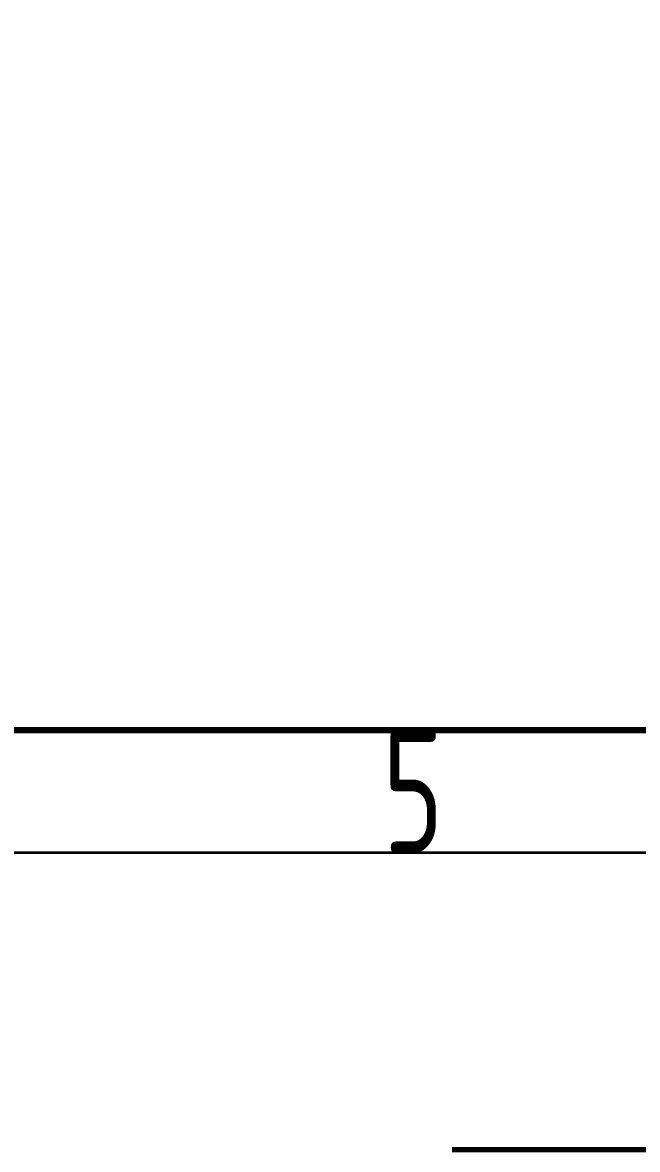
# Model space of a CAD drawing. Extents: x 757 to 8510, y -6585 to 527.
# Drawn here: x 1724.6 to 1774.7, y -895.8 to -804 of the extents above; entities that cross this region are included whole.
import ezdxf
from ezdxf.enums import TextEntityAlignment as Align

# ---------------------------------------------------------------- set-up
doc = ezdxf.new("R2010")
doc.units = 0
doc.header["$MEASUREMENT"] = 0
for name, color, linetype in [('11', 7, 'CONTINUOUS'), ('PUB_TITLE', 1, 'CONTINUOUS'), ('云线-1A', 6, 'CONTINUOUS'), ('图框', 92, 'CONTINUOUS')]:
    doc.layers.add(name, color=color, linetype=linetype)
doc.styles.add('CD-Title Block', font='gbenor.shx', dxfattribs={"width": 0.8, "bigfont": 'gbcbig.shx'})

# ---------------------------------------------------------------- blocks, each defined once
blk = doc.blocks.new('A1图框_H')
at = {"layer": '图框', "linetype": 'Continuous'}
blk.add_lwpolyline([(-831, 584), (10, 584), (10, -10), (-831, -10)], close=True, dxfattribs=at)
at = {"layer": '图框', "linetype": 'Continuous', "const_width": 0.5}
blk.add_lwpolyline([(-806, 574), (0, 574), (0, 0), (-806, 0)], close=True, dxfattribs=at)
at = {"layer": '图框', "linetype": 'Continuous', "style": 'CD-Title Block', "width": 0.8}
blk.add_text('5', height=10, dxfattribs=at).set_placement((-200.332, -5), align=Align.MIDDLE)

msp = doc.modelspace()

# ---------------------------------------------------------------- linework, layer by layer
at = {"layer": '11', "color": 56, "linetype": 'Continuous', "lineweight": 70, "true_color": 0x808000}
msp.add_line((1759.588, -895.792), (1782.238, -895.792), dxfattribs=at)
at = {"layer": 'PUB_TITLE', "color": 2}
msp.add_lwpolyline([(1125.75, -277.65), (1966.75, -277.65), (1966.75, -871.65), (1125.75, -871.65)], close=True, dxfattribs=at)
at = {"layer": '云线-1A', "color": 1, "lineweight": 35}
msp.add_line((7953.9, -871.65), (1023.5, -871.65), dxfattribs=at)

# ---------------------------------------------------------------- block references
at = {"layer": '图框', "linetype": 'Continuous'}
msp.add_blockref('A1图框_H', (1956.75, -861.65), dxfattribs=at)

doc.saveas('drawing.dxf')
